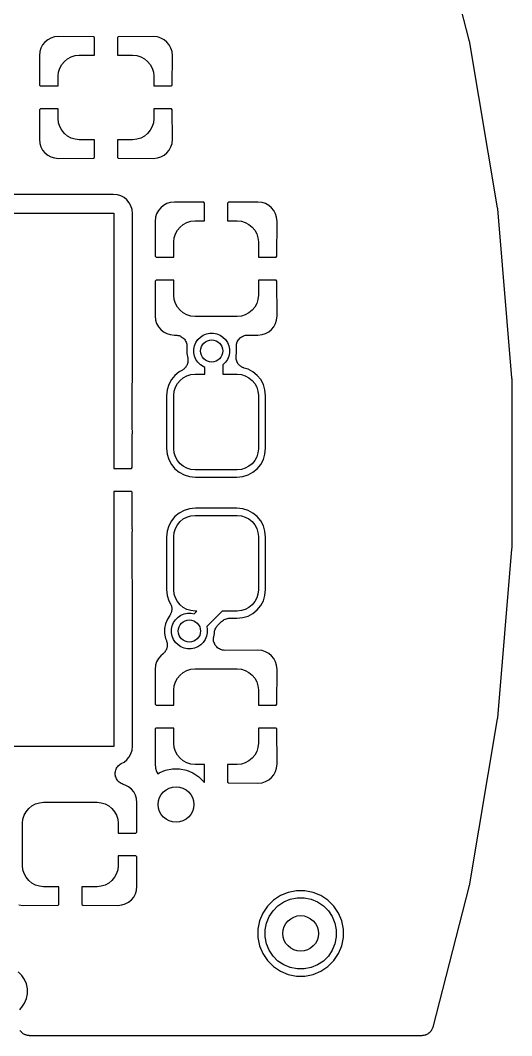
# Model space of a CAD drawing. Extents: x 116.6 to 161.5, y -138 to -93.2.
# Drawn here: x 156 to 161.52, y -121.7 to -110.28 of the extents above; entities that cross this region are included whole.
import ezdxf

# ---------------------------------------------------------------- set-up
doc = ezdxf.new("R2010")
doc.units = 0
doc.layers.add('BLACK', color=7, linetype='CONTINUOUS')

msp = doc.modelspace()

# ---------------------------------------------------------------- linework, layer by layer
at = {"layer": 'BLACK', "linetype": 'CONTINUOUS'}
for p, q in [((160.651, -108.995), (161.038, -110.504)), ((156.309, -110.501), (156.277, -110.527)), ((156.345, -110.482), (156.309, -110.501)), ((156.384, -110.47), (156.345, -110.482)), ((156.431, -110.465), (156.384, -110.47)), ((156.824, -110.467), (156.431, -110.465)), ((156.833, -110.476), (156.824, -110.467)), ((156.833, -110.675), (156.833, -110.476)), ((157.101, -110.467), (157.091, -110.476)), ((157.091, -110.476), (157.091, -110.675)), ((157.494, -110.465), (157.101, -110.467)), ((157.541, -110.47), (157.494, -110.465)), ((157.58, -110.482), (157.541, -110.47)), ((157.616, -110.501), (157.58, -110.482)), ((157.648, -110.527), (157.616, -110.501)), ((161.038, -110.504), (161.039, -110.506)), ((161.039, -110.506), (161.04, -110.51)), ((161.04, -110.51), (161.041, -110.514)), ((161.041, -110.514), (161.358, -112.393)), ((156.22, -110.634), (156.215, -110.681)), ((156.232, -110.595), (156.22, -110.634)), ((156.251, -110.559), (156.232, -110.595)), ((156.277, -110.527), (156.251, -110.559)), ((157.674, -110.559), (157.648, -110.527)), ((157.693, -110.595), (157.674, -110.559)), ((157.705, -110.634), (157.693, -110.595)), ((157.71, -110.681), (157.705, -110.634)), ((156.215, -110.681), (156.217, -111.011)), ((156.465, -110.781), (156.495, -110.745)), ((156.495, -110.745), (156.531, -110.715)), ((156.531, -110.715), (156.572, -110.693)), ((156.572, -110.693), (156.616, -110.68)), ((156.616, -110.68), (156.662, -110.675)), ((156.662, -110.675), (156.833, -110.675)), ((157.091, -110.675), (157.262, -110.675)), ((157.262, -110.675), (157.309, -110.68)), ((157.309, -110.68), (157.353, -110.693)), ((157.353, -110.693), (157.394, -110.715)), ((157.394, -110.715), (157.43, -110.745)), ((157.43, -110.745), (157.46, -110.781)), ((157.708, -111.011), (157.71, -110.681)), ((156.43, -110.866), (156.443, -110.822)), ((156.443, -110.822), (156.465, -110.781)), ((157.46, -110.781), (157.482, -110.822)), ((157.482, -110.822), (157.495, -110.866)), ((156.425, -110.912), (156.43, -110.866)), ((156.425, -111.021), (156.425, -110.912)), ((157.495, -110.866), (157.5, -110.912)), ((157.5, -110.912), (157.5, -111.021)), ((156.217, -111.011), (156.226, -111.021)), ((156.226, -111.021), (156.425, -111.021)), ((157.5, -111.021), (157.699, -111.021)), ((157.699, -111.021), (157.708, -111.011)), ((156.217, -111.289), (156.215, -111.619)), ((156.226, -111.279), (156.217, -111.289)), ((156.425, -111.279), (156.226, -111.279)), ((156.425, -111.387), (156.425, -111.279)), ((157.5, -111.279), (157.5, -111.387)), ((157.699, -111.279), (157.5, -111.279)), ((157.708, -111.289), (157.699, -111.279)), ((157.71, -111.619), (157.708, -111.289)), ((156.43, -111.434), (156.425, -111.387)), ((156.443, -111.478), (156.43, -111.434)), ((157.495, -111.434), (157.482, -111.478)), ((157.5, -111.387), (157.495, -111.434)), ((156.465, -111.519), (156.443, -111.478)), ((156.495, -111.555), (156.465, -111.519)), ((157.46, -111.519), (157.43, -111.555)), ((157.482, -111.478), (157.46, -111.519)), ((156.215, -111.619), (156.22, -111.666)), ((156.531, -111.585), (156.495, -111.555)), ((156.572, -111.607), (156.531, -111.585)), ((156.616, -111.62), (156.572, -111.607)), ((156.662, -111.625), (156.616, -111.62)), ((156.833, -111.625), (156.662, -111.625)), ((156.833, -111.824), (156.833, -111.625)), ((157.262, -111.625), (157.091, -111.625)), ((157.091, -111.625), (157.091, -111.824)), ((157.309, -111.62), (157.262, -111.625)), ((157.353, -111.607), (157.309, -111.62)), ((157.394, -111.585), (157.353, -111.607)), ((157.43, -111.555), (157.394, -111.585)), ((157.705, -111.666), (157.71, -111.619)), ((156.22, -111.666), (156.232, -111.705)), ((156.232, -111.705), (156.251, -111.741)), ((156.251, -111.741), (156.277, -111.773)), ((156.277, -111.773), (156.309, -111.799)), ((157.616, -111.799), (157.648, -111.773)), ((157.648, -111.773), (157.674, -111.741)), ((157.674, -111.741), (157.693, -111.705)), ((157.693, -111.705), (157.705, -111.666)), ((156.309, -111.799), (156.345, -111.818)), ((156.345, -111.818), (156.384, -111.83)), ((156.384, -111.83), (156.431, -111.835)), ((156.431, -111.835), (156.824, -111.833)), ((156.824, -111.833), (156.833, -111.824)), ((157.091, -111.824), (157.101, -111.833)), ((157.101, -111.833), (157.494, -111.835)), ((157.494, -111.835), (157.541, -111.83)), ((157.541, -111.83), (157.58, -111.818)), ((157.58, -111.818), (157.616, -111.799)), ((156.806, -112.241), (155.733, -112.241)), ((156.809, -112.24), (156.806, -112.241)), ((156.812, -112.24), (156.809, -112.24)), ((156.813, -112.24), (156.812, -112.24)), ((156.821, -112.24), (156.813, -112.24)), ((156.826, -112.24), (156.821, -112.24)), ((156.828, -112.241), (156.826, -112.24)), ((157.044, -112.24), (156.828, -112.241)), ((157.091, -112.245), (157.044, -112.24)), ((157.13, -112.257), (157.091, -112.245)), ((157.166, -112.276), (157.13, -112.257)), ((157.198, -112.302), (157.166, -112.276)), ((157.224, -112.334), (157.198, -112.302)), ((157.243, -112.37), (157.224, -112.334)), ((157.645, -112.344), (157.609, -112.364)), ((157.684, -112.333), (157.645, -112.344)), ((157.731, -112.328), (157.684, -112.333)), ((158.061, -112.329), (157.731, -112.328)), ((158.071, -112.339), (158.061, -112.329)), ((158.071, -112.537), (158.071, -112.339)), ((158.339, -112.329), (158.329, -112.339)), ((158.329, -112.339), (158.329, -112.537)), ((158.669, -112.328), (158.339, -112.329)), ((158.716, -112.333), (158.669, -112.328)), ((158.755, -112.344), (158.716, -112.333)), ((158.791, -112.364), (158.755, -112.344)), ((154.179, -112.45), (157.05, -112.45)), ((157.05, -112.45), (157.05, -115.321)), ((157.255, -112.409), (157.243, -112.37)), ((157.26, -112.456), (157.255, -112.409)), ((157.26, -112.537), (157.26, -112.456)), ((157.532, -112.458), (157.52, -112.497)), ((157.551, -112.421), (157.532, -112.458)), ((157.577, -112.39), (157.551, -112.421)), ((157.609, -112.364), (157.577, -112.39)), ((158.823, -112.39), (158.791, -112.364)), ((158.849, -112.421), (158.823, -112.39)), ((158.868, -112.458), (158.849, -112.421)), ((158.88, -112.497), (158.868, -112.458)), ((161.358, -112.393), (161.359, -112.395)), ((161.359, -112.395), (161.359, -112.399)), ((161.359, -112.399), (161.36, -112.403)), ((161.36, -112.403), (161.519, -114.302)), ((157.259, -112.705), (157.26, -112.537)), ((157.26, -112.537), (157.26, -112.537)), ((157.52, -112.497), (157.515, -112.544)), ((157.515, -112.544), (157.517, -112.936)), ((157.831, -112.578), (157.872, -112.556)), ((157.872, -112.556), (157.916, -112.542)), ((157.916, -112.542), (157.963, -112.537)), ((157.963, -112.537), (158.071, -112.537)), ((158.329, -112.537), (158.438, -112.537)), ((158.438, -112.537), (158.484, -112.542)), ((158.484, -112.542), (158.528, -112.556)), ((158.528, -112.556), (158.569, -112.578)), ((158.885, -112.544), (158.88, -112.497)), ((158.883, -112.936), (158.885, -112.544)), ((157.73, -112.729), (157.743, -112.684)), ((157.743, -112.684), (157.765, -112.643)), ((157.765, -112.643), (157.795, -112.607)), ((157.795, -112.607), (157.831, -112.578)), ((158.569, -112.578), (158.605, -112.607)), ((158.605, -112.607), (158.635, -112.643)), ((158.635, -112.643), (158.657, -112.684)), ((158.657, -112.684), (158.67, -112.729)), ((157.26, -112.708), (157.259, -112.705)), ((157.259, -112.727), (157.26, -112.72)), ((157.259, -112.728), (157.259, -112.727)), ((157.259, -113.612), (157.259, -112.728)), ((157.26, -112.712), (157.26, -112.708)), ((157.26, -112.713), (157.26, -112.712)), ((157.26, -112.72), (157.26, -112.713)), ((157.725, -112.775), (157.73, -112.729)), ((157.725, -112.946), (157.725, -112.775)), ((158.67, -112.729), (158.675, -112.775)), ((158.675, -112.775), (158.675, -112.946)), ((157.517, -112.936), (157.526, -112.946)), ((157.526, -112.946), (157.725, -112.946)), ((158.675, -112.946), (158.874, -112.946)), ((158.874, -112.946), (158.883, -112.936)), ((157.517, -113.214), (157.515, -113.606)), ((157.526, -113.204), (157.517, -113.214)), ((157.725, -113.204), (157.526, -113.204)), ((157.725, -113.375), (157.725, -113.204)), ((158.874, -113.204), (158.675, -113.204)), ((158.675, -113.204), (158.675, -113.375)), ((158.883, -113.214), (158.874, -113.204)), ((158.885, -113.606), (158.883, -113.214)), ((157.73, -113.421), (157.725, -113.375)), ((158.675, -113.375), (158.67, -113.421)), ((157.743, -113.466), (157.73, -113.421)), ((157.765, -113.507), (157.743, -113.466)), ((158.657, -113.466), (158.635, -113.507)), ((158.67, -113.421), (158.657, -113.466)), ((157.795, -113.543), (157.765, -113.507)), ((157.831, -113.572), (157.795, -113.543)), ((157.872, -113.594), (157.831, -113.572)), ((157.916, -113.608), (157.872, -113.594)), ((158.528, -113.594), (158.484, -113.608)), ((158.569, -113.572), (158.528, -113.594)), ((158.605, -113.543), (158.569, -113.572)), ((158.635, -113.507), (158.605, -113.543)), ((157.259, -113.796), (157.259, -113.612)), ((157.259, -113.612), (157.259, -113.612)), ((157.515, -113.606), (157.52, -113.653)), ((157.52, -113.653), (157.532, -113.692)), ((157.532, -113.692), (157.551, -113.729)), ((157.963, -113.612), (157.916, -113.608)), ((158.438, -113.612), (157.963, -113.612)), ((158.484, -113.608), (158.438, -113.612)), ((158.849, -113.729), (158.868, -113.692)), ((158.868, -113.692), (158.88, -113.653)), ((158.88, -113.653), (158.885, -113.606)), ((157.259, -113.799), (157.259, -113.796)), ((157.259, -113.802), (157.259, -113.799)), ((157.259, -113.804), (157.259, -113.802)), ((157.26, -113.817), (157.259, -113.804)), ((157.259, -113.831), (157.26, -113.824)), ((157.259, -113.833), (157.259, -113.831)), ((157.26, -113.824), (157.26, -113.817)), ((157.551, -113.729), (157.577, -113.76)), ((157.577, -113.76), (157.609, -113.786)), ((157.609, -113.786), (157.645, -113.806)), ((157.645, -113.806), (157.684, -113.817)), ((157.684, -113.817), (157.731, -113.822)), ((157.731, -113.822), (157.745, -113.822)), ((157.745, -113.822), (157.746, -113.822)), ((157.746, -113.822), (157.759, -113.823)), ((157.746, -113.822), (157.746, -113.822)), ((157.746, -113.822), (157.746, -113.822)), ((157.759, -113.823), (157.771, -113.825)), ((157.771, -113.825), (157.771, -113.825)), ((157.771, -113.825), (157.771, -113.825)), ((157.771, -113.825), (157.783, -113.828)), ((157.783, -113.828), (157.794, -113.832)), ((157.794, -113.832), (157.795, -113.832)), ((157.795, -113.832), (157.795, -113.832)), ((157.795, -113.832), (157.805, -113.838)), ((158.023, -113.845), (158.055, -113.823)), ((158.055, -113.823), (158.092, -113.808)), ((158.092, -113.808), (158.13, -113.8)), ((158.13, -113.8), (158.17, -113.8)), ((158.17, -113.8), (158.208, -113.808)), ((158.208, -113.808), (158.245, -113.823)), ((158.245, -113.823), (158.277, -113.845)), ((158.496, -113.837), (158.507, -113.831)), ((158.507, -113.831), (158.519, -113.828)), ((158.507, -113.831), (158.507, -113.831)), ((158.507, -113.831), (158.507, -113.831)), ((158.519, -113.828), (158.531, -113.824)), ((158.531, -113.824), (158.543, -113.823)), ((158.531, -113.824), (158.531, -113.824)), ((158.531, -113.824), (158.531, -113.824)), ((158.543, -113.823), (158.555, -113.822)), ((158.555, -113.822), (158.556, -113.822)), ((158.556, -113.822), (158.669, -113.822)), ((158.669, -113.822), (158.716, -113.817)), ((158.716, -113.817), (158.755, -113.806)), ((158.755, -113.806), (158.791, -113.786)), ((158.791, -113.786), (158.823, -113.76)), ((158.823, -113.76), (158.849, -113.729)), ((157.258, -114.886), (157.259, -113.833)), ((157.805, -113.838), (157.816, -113.844)), ((157.816, -113.844), (157.816, -113.844)), ((157.816, -113.844), (157.816, -113.844)), ((157.816, -113.844), (157.826, -113.852)), ((157.826, -113.852), (157.835, -113.86)), ((157.835, -113.86), (157.835, -113.86)), ((157.835, -113.86), (157.836, -113.86)), ((157.836, -113.86), (157.843, -113.869)), ((157.843, -113.869), (157.851, -113.879)), ((157.851, -113.879), (157.851, -113.879)), ((157.851, -113.879), (157.851, -113.879)), ((157.851, -113.879), (157.857, -113.89)), ((157.857, -113.89), (157.863, -113.901)), ((157.863, -113.901), (157.863, -113.901)), ((157.863, -113.901), (157.863, -113.901)), ((157.863, -113.901), (157.866, -113.913)), ((157.866, -113.913), (157.87, -113.924)), ((157.87, -113.924), (157.87, -113.925)), ((157.87, -113.925), (157.87, -113.925)), ((157.87, -113.925), (157.871, -113.937)), ((157.871, -113.937), (157.872, -113.949)), ((157.95, -113.98), (157.958, -113.942)), ((157.958, -113.942), (157.973, -113.905)), ((157.973, -113.905), (157.995, -113.873)), ((157.995, -113.873), (158.023, -113.845)), ((158.277, -113.845), (158.305, -113.873)), ((158.305, -113.873), (158.327, -113.905)), ((158.327, -113.905), (158.342, -113.942)), ((158.342, -113.942), (158.35, -113.98)), ((158.428, -113.947), (158.429, -113.935)), ((158.429, -113.935), (158.43, -113.923)), ((158.43, -113.923), (158.43, -113.922)), ((158.43, -113.922), (158.431, -113.922)), ((158.431, -113.922), (158.434, -113.911)), ((158.434, -113.911), (158.438, -113.899)), ((158.438, -113.899), (158.444, -113.888)), ((158.438, -113.899), (158.438, -113.899)), ((158.438, -113.899), (158.438, -113.899)), ((158.444, -113.888), (158.45, -113.877)), ((158.45, -113.877), (158.458, -113.867)), ((158.45, -113.877), (158.45, -113.877)), ((158.45, -113.877), (158.45, -113.877)), ((158.458, -113.867), (158.466, -113.858)), ((158.466, -113.858), (158.475, -113.85)), ((158.466, -113.858), (158.466, -113.858)), ((158.466, -113.858), (158.466, -113.858)), ((158.475, -113.85), (158.485, -113.843)), ((158.485, -113.842), (158.496, -113.837)), ((158.485, -113.843), (158.485, -113.842)), ((158.485, -113.842), (158.485, -113.842)), ((157.871, -113.961), (157.87, -113.971)), ((157.87, -113.971), (157.87, -114.028)), ((157.87, -114.028), (157.881, -114.083)), ((157.872, -113.949), (157.871, -113.961)), ((157.872, -113.949), (157.872, -113.949)), ((157.872, -113.949), (157.872, -113.949)), ((157.95, -114.02), (157.95, -113.98)), ((157.958, -114.058), (157.95, -114.02)), ((157.973, -114.095), (157.958, -114.058)), ((158.342, -114.058), (158.327, -114.095)), ((158.35, -114.02), (158.342, -114.058)), ((158.35, -113.98), (158.35, -114.02)), ((158.424, -114.064), (158.425, -114.058)), ((158.425, -114.058), (158.426, -114.052)), ((158.426, -114.046), (158.43, -114.028)), ((158.426, -114.052), (158.426, -114.046)), ((158.429, -113.959), (158.428, -113.947)), ((158.428, -113.947), (158.428, -113.947)), ((158.428, -113.947), (158.428, -113.947)), ((158.43, -113.972), (158.429, -113.959)), ((158.43, -114.028), (158.43, -113.972)), ((158.43, -113.972), (158.43, -113.972)), ((157.864, -114.173), (157.861, -114.179)), ((157.868, -114.168), (157.864, -114.173)), ((157.87, -114.162), (157.868, -114.168)), ((157.873, -114.157), (157.87, -114.162)), ((157.875, -114.151), (157.873, -114.157)), ((157.878, -114.145), (157.875, -114.151)), ((157.879, -114.139), (157.878, -114.145)), ((157.881, -114.134), (157.879, -114.139)), ((157.881, -114.083), (157.881, -114.084)), ((157.881, -114.084), (157.882, -114.09)), ((157.883, -114.12), (157.881, -114.127)), ((157.881, -114.127), (157.881, -114.134)), ((157.882, -114.09), (157.883, -114.096)), ((157.883, -114.096), (157.883, -114.102)), ((157.883, -114.102), (157.883, -114.109)), ((157.883, -114.109), (157.883, -114.115)), ((157.883, -114.115), (157.883, -114.12)), ((157.995, -114.127), (157.973, -114.095)), ((158.023, -114.155), (157.995, -114.127)), ((158.055, -114.177), (158.023, -114.155)), ((158.277, -114.155), (158.275, -114.157)), ((158.275, -114.157), (158.275, -114.262)), ((158.305, -114.127), (158.277, -114.155)), ((158.327, -114.095), (158.305, -114.127)), ((158.424, -114.071), (158.424, -114.064)), ((158.424, -114.077), (158.424, -114.071)), ((158.424, -114.082), (158.424, -114.077)), ((158.426, -114.089), (158.424, -114.082)), ((158.426, -114.096), (158.426, -114.089)), ((158.428, -114.101), (158.426, -114.096)), ((158.429, -114.107), (158.428, -114.101)), ((158.431, -114.113), (158.429, -114.107)), ((158.433, -114.119), (158.431, -114.113)), ((158.436, -114.124), (158.433, -114.119)), ((158.438, -114.13), (158.436, -114.124)), ((158.442, -114.135), (158.438, -114.13)), ((158.445, -114.141), (158.442, -114.135)), ((158.449, -114.146), (158.445, -114.141)), ((158.452, -114.151), (158.449, -114.146)), ((158.456, -114.155), (158.452, -114.151)), ((158.461, -114.16), (158.456, -114.155)), ((158.465, -114.164), (158.461, -114.16)), ((158.469, -114.168), (158.465, -114.164)), ((158.475, -114.172), (158.469, -114.168)), ((158.48, -114.176), (158.475, -114.172)), ((157.738, -114.275), (157.698, -114.323)), ((157.786, -114.236), (157.738, -114.275)), ((157.816, -114.219), (157.786, -114.236)), ((157.821, -114.216), (157.816, -114.219)), ((157.826, -114.214), (157.821, -114.216)), ((157.831, -114.209), (157.826, -114.214)), ((157.837, -114.206), (157.831, -114.209)), ((157.831, -114.303), (157.872, -114.281)), ((157.841, -114.202), (157.837, -114.206)), ((157.845, -114.198), (157.841, -114.202)), ((157.85, -114.193), (157.845, -114.198)), ((157.854, -114.188), (157.85, -114.193)), ((157.858, -114.183), (157.854, -114.188)), ((157.861, -114.179), (157.858, -114.183)), ((157.872, -114.281), (157.916, -114.267)), ((157.916, -114.267), (157.963, -114.262)), ((157.963, -114.262), (158.075, -114.262)), ((158.075, -114.185), (158.055, -114.177)), ((158.075, -114.262), (158.075, -114.185)), ((158.275, -114.262), (158.438, -114.262)), ((158.438, -114.262), (158.484, -114.267)), ((158.485, -114.179), (158.48, -114.176)), ((158.484, -114.267), (158.528, -114.281)), ((158.49, -114.182), (158.485, -114.179)), ((158.496, -114.185), (158.49, -114.182)), ((158.502, -114.188), (158.496, -114.185)), ((158.507, -114.19), (158.502, -114.188)), ((158.512, -114.192), (158.507, -114.19)), ((158.514, -114.193), (158.512, -114.192)), ((158.559, -114.206), (158.514, -114.193)), ((158.528, -114.281), (158.569, -114.303)), ((158.614, -114.236), (158.559, -114.206)), ((158.662, -114.275), (158.614, -114.236)), ((158.702, -114.323), (158.662, -114.275)), ((157.669, -114.378), (157.651, -114.438)), ((157.698, -114.323), (157.669, -114.378)), ((157.743, -114.409), (157.765, -114.368)), ((157.765, -114.368), (157.795, -114.332)), ((157.795, -114.332), (157.831, -114.303)), ((158.569, -114.303), (158.605, -114.332)), ((158.605, -114.332), (158.635, -114.368)), ((158.635, -114.368), (158.657, -114.409)), ((158.731, -114.378), (158.702, -114.323)), ((158.749, -114.438), (158.731, -114.378)), ((161.519, -114.302), (161.519, -114.304)), ((161.519, -114.304), (161.519, -114.308)), ((161.519, -114.308), (161.52, -114.312)), ((161.52, -114.312), (161.52, -116.218)), ((157.651, -114.438), (157.644, -114.506)), ((157.644, -114.506), (157.644, -115.094)), ((157.725, -114.5), (157.73, -114.454)), ((157.725, -115.1), (157.725, -114.5)), ((157.73, -114.454), (157.743, -114.409)), ((158.657, -114.409), (158.67, -114.454)), ((158.67, -114.454), (158.675, -114.5)), ((158.675, -114.5), (158.675, -115.1)), ((158.756, -114.506), (158.749, -114.438)), ((158.756, -115.094), (158.756, -114.506)), ((157.259, -114.889), (157.258, -114.886)), ((157.258, -114.892), (157.259, -114.889)), ((157.259, -114.894), (157.258, -114.892)), ((157.258, -114.936), (157.259, -114.928)), ((157.258, -114.937), (157.258, -114.936)), ((157.258, -115.312), (157.258, -114.937)), ((157.26, -114.917), (157.259, -114.894)), ((157.259, -114.921), (157.26, -114.917)), ((157.259, -114.928), (157.259, -114.921)), ((157.644, -115.094), (157.651, -115.162)), ((157.651, -115.162), (157.669, -115.222)), ((157.73, -115.146), (157.725, -115.1)), ((157.743, -115.191), (157.73, -115.146)), ((157.765, -115.232), (157.743, -115.191)), ((158.657, -115.191), (158.635, -115.232)), ((158.67, -115.146), (158.657, -115.191)), ((158.675, -115.1), (158.67, -115.146)), ((158.731, -115.222), (158.749, -115.162)), ((158.749, -115.162), (158.756, -115.094)), ((157.249, -115.321), (157.258, -115.312)), ((157.669, -115.222), (157.698, -115.277)), ((157.698, -115.277), (157.738, -115.325)), ((157.795, -115.268), (157.765, -115.232)), ((157.831, -115.297), (157.795, -115.268)), ((157.872, -115.319), (157.831, -115.297)), ((158.569, -115.297), (158.528, -115.319)), ((158.605, -115.268), (158.569, -115.297)), ((158.635, -115.232), (158.605, -115.268)), ((158.662, -115.325), (158.702, -115.277)), ((158.702, -115.277), (158.731, -115.222)), ((157.05, -115.321), (157.249, -115.321)), ((157.738, -115.325), (157.786, -115.364)), ((157.786, -115.364), (157.841, -115.394)), ((157.841, -115.394), (157.9, -115.412)), ((157.916, -115.333), (157.872, -115.319)), ((157.9, -115.412), (157.969, -115.419)), ((157.963, -115.337), (157.916, -115.333)), ((158.438, -115.337), (157.963, -115.337)), ((157.969, -115.419), (158.431, -115.419)), ((158.431, -115.419), (158.5, -115.412)), ((158.484, -115.333), (158.438, -115.337)), ((158.528, -115.319), (158.484, -115.333)), ((158.5, -115.412), (158.559, -115.394)), ((158.559, -115.394), (158.614, -115.364)), ((158.614, -115.364), (158.662, -115.325)), ((157.249, -115.579), (157.05, -115.579)), ((157.05, -115.579), (157.05, -118.45)), ((157.258, -115.588), (157.249, -115.579)), ((157.258, -115.986), (157.258, -115.588)), ((157.969, -115.769), (157.9, -115.776)), ((158.431, -115.769), (157.969, -115.769)), ((158.5, -115.776), (158.431, -115.769)), ((157.738, -115.863), (157.698, -115.911)), ((157.786, -115.823), (157.738, -115.863)), ((157.841, -115.794), (157.786, -115.823)), ((157.831, -115.89), (157.872, -115.868)), ((157.9, -115.776), (157.841, -115.794)), ((157.872, -115.868), (157.916, -115.855)), ((157.916, -115.855), (157.963, -115.85)), ((157.963, -115.85), (158.438, -115.85)), ((158.438, -115.85), (158.484, -115.855)), ((158.484, -115.855), (158.528, -115.868)), ((158.559, -115.794), (158.5, -115.776)), ((158.528, -115.868), (158.569, -115.89)), ((158.614, -115.823), (158.559, -115.794)), ((158.662, -115.863), (158.614, -115.823)), ((158.702, -115.911), (158.662, -115.863)), ((157.259, -115.989), (157.258, -115.986)), ((157.258, -115.992), (157.259, -115.989)), ((157.258, -115.994), (157.258, -115.992)), ((157.26, -116.017), (157.258, -115.994)), ((157.669, -115.966), (157.651, -116.025)), ((157.698, -115.911), (157.669, -115.966)), ((157.73, -116.041), (157.743, -115.997)), ((157.743, -115.997), (157.765, -115.956)), ((157.765, -115.956), (157.795, -115.92)), ((157.795, -115.92), (157.831, -115.89)), ((158.569, -115.89), (158.605, -115.92)), ((158.605, -115.92), (158.635, -115.956)), ((158.635, -115.956), (158.657, -115.997)), ((158.657, -115.997), (158.67, -116.041)), ((158.731, -115.966), (158.702, -115.911)), ((158.749, -116.025), (158.731, -115.966)), ((157.258, -116.036), (157.259, -116.028)), ((157.258, -116.037), (157.258, -116.036)), ((157.259, -117.096), (157.258, -116.037)), ((157.259, -116.02), (157.26, -116.017)), ((157.259, -116.028), (157.259, -116.02)), ((157.651, -116.025), (157.644, -116.094)), ((157.644, -116.094), (157.644, -116.681)), ((157.725, -116.087), (157.73, -116.041)), ((157.725, -116.688), (157.725, -116.087)), ((158.67, -116.041), (158.675, -116.087)), ((158.675, -116.087), (158.675, -116.688)), ((158.756, -116.094), (158.749, -116.025)), ((158.756, -116.681), (158.756, -116.094)), ((161.519, -116.228), (161.36, -118.127)), ((161.52, -116.219), (161.519, -116.224)), ((161.519, -116.224), (161.519, -116.228)), ((161.52, -116.218), (161.52, -116.219)), ((157.644, -116.681), (157.651, -116.75)), ((158.749, -116.75), (158.756, -116.681)), ((157.651, -116.75), (157.669, -116.809)), ((157.73, -116.734), (157.725, -116.688)), ((157.743, -116.778), (157.73, -116.734)), ((157.765, -116.819), (157.743, -116.778)), ((158.657, -116.778), (158.635, -116.819)), ((158.67, -116.734), (158.657, -116.778)), ((158.675, -116.688), (158.67, -116.734)), ((158.731, -116.809), (158.749, -116.75)), ((157.669, -116.809), (157.687, -116.844)), ((157.687, -116.844), (157.688, -116.845)), ((157.688, -116.845), (157.69, -116.85)), ((157.69, -116.85), (157.693, -116.855)), ((157.693, -116.855), (157.695, -116.862)), ((157.695, -116.862), (157.697, -116.868)), ((157.697, -116.868), (157.698, -116.874)), ((157.698, -116.874), (157.7, -116.879)), ((157.7, -116.879), (157.701, -116.886)), ((157.701, -116.886), (157.702, -116.893)), ((157.702, -116.911), (157.701, -116.917)), ((157.702, -116.893), (157.702, -116.898)), ((157.702, -116.898), (157.702, -116.904)), ((157.702, -116.904), (157.702, -116.911)), ((157.795, -116.855), (157.765, -116.819)), ((157.831, -116.885), (157.795, -116.855)), ((157.872, -116.907), (157.831, -116.885)), ((157.916, -116.92), (157.872, -116.907)), ((158.528, -116.907), (158.484, -116.92)), ((158.569, -116.885), (158.528, -116.907)), ((158.605, -116.855), (158.569, -116.885)), ((158.635, -116.819), (158.605, -116.855)), ((158.614, -116.952), (158.662, -116.912)), ((158.662, -116.912), (158.702, -116.864)), ((158.702, -116.864), (158.731, -116.809)), ((157.652, -117.017), (157.631, -117.068)), ((157.681, -116.974), (157.652, -117.017)), ((157.683, -116.969), (157.681, -116.974)), ((157.687, -116.964), (157.683, -116.969)), ((157.689, -116.958), (157.687, -116.964)), ((157.693, -116.952), (157.689, -116.958)), ((157.694, -116.947), (157.693, -116.952)), ((157.696, -116.942), (157.694, -116.947)), ((157.698, -116.935), (157.696, -116.942)), ((157.7, -116.928), (157.698, -116.935)), ((157.701, -116.917), (157.7, -116.923)), ((157.7, -116.923), (157.7, -116.928)), ((157.723, -117.055), (157.745, -117.023)), ((157.745, -117.023), (157.773, -116.995)), ((157.773, -116.995), (157.805, -116.973)), ((157.805, -116.973), (157.842, -116.958)), ((157.842, -116.958), (157.88, -116.95)), ((157.88, -116.95), (157.92, -116.95)), ((157.963, -116.925), (157.916, -116.92)), ((157.92, -116.95), (157.952, -116.956)), ((157.952, -116.956), (157.984, -116.925)), ((157.984, -116.925), (157.963, -116.925)), ((158.266, -116.925), (158.094, -117.098)), ((158.438, -116.925), (158.266, -116.925)), ((158.272, -117.035), (158.281, -117.027)), ((158.281, -117.027), (158.282, -117.026)), ((158.281, -117.027), (158.281, -117.027)), ((158.282, -117.026), (158.292, -117.021)), ((158.292, -117.021), (158.303, -117.016)), ((158.303, -117.016), (158.303, -117.015)), ((158.303, -117.015), (158.304, -117.015)), ((158.304, -117.015), (158.315, -117.012)), ((158.315, -117.012), (158.326, -117.008)), ((158.326, -117.008), (158.327, -117.008)), ((158.327, -117.008), (158.328, -117.008)), ((158.328, -117.008), (158.34, -117.007)), ((158.34, -117.007), (158.351, -117.006)), ((158.351, -117.006), (158.431, -117.006)), ((158.431, -117.006), (158.5, -116.999)), ((158.484, -116.92), (158.438, -116.925)), ((158.5, -116.999), (158.559, -116.981)), ((158.559, -116.981), (158.614, -116.952)), ((157.259, -117.099), (157.259, -117.096)), ((157.259, -117.102), (157.259, -117.099)), ((157.259, -117.104), (157.259, -117.102)), ((157.26, -117.117), (157.259, -117.104)), ((157.259, -117.131), (157.26, -117.123)), ((157.259, -117.133), (157.259, -117.131)), ((157.259, -117.575), (157.259, -117.133)), ((157.26, -117.123), (157.26, -117.117)), ((157.631, -117.068), (157.62, -117.122)), ((157.62, -117.122), (157.62, -117.178)), ((157.7, -117.13), (157.708, -117.092)), ((157.7, -117.17), (157.7, -117.13)), ((157.708, -117.092), (157.723, -117.055)), ((158.094, -117.098), (158.1, -117.13)), ((158.1, -117.13), (158.1, -117.17)), ((158.183, -117.151), (158.186, -117.14)), ((158.186, -117.14), (158.19, -117.128)), ((158.19, -117.127), (158.196, -117.117)), ((158.19, -117.128), (158.19, -117.127)), ((158.19, -117.128), (158.19, -117.128)), ((158.196, -117.117), (158.201, -117.107)), ((158.201, -117.107), (158.202, -117.106)), ((158.202, -117.105), (158.21, -117.096)), ((158.202, -117.106), (158.202, -117.105)), ((158.21, -117.096), (158.217, -117.087)), ((158.217, -117.087), (158.261, -117.043)), ((158.261, -117.043), (158.262, -117.043)), ((158.262, -117.043), (158.263, -117.042)), ((158.262, -117.043), (158.262, -117.043)), ((158.262, -117.043), (158.262, -117.043)), ((158.263, -117.042), (158.272, -117.035)), ((157.62, -117.178), (157.631, -117.232)), ((157.631, -117.232), (157.642, -117.258)), ((157.708, -117.208), (157.7, -117.17)), ((157.723, -117.245), (157.708, -117.208)), ((157.745, -117.277), (157.723, -117.245)), ((158.077, -117.245), (158.055, -117.277)), ((158.092, -117.208), (158.077, -117.245)), ((158.1, -117.17), (158.092, -117.208)), ((158.17, -117.24), (158.171, -117.227)), ((158.171, -117.252), (158.17, -117.24)), ((158.17, -117.24), (158.17, -117.24)), ((158.17, -117.24), (158.17, -117.24)), ((158.171, -117.227), (158.173, -117.215)), ((158.172, -117.264), (158.171, -117.252)), ((158.173, -117.215), (158.18, -117.178)), ((158.18, -117.175), (158.181, -117.164)), ((158.18, -117.177), (158.18, -117.175)), ((158.18, -117.178), (158.18, -117.177)), ((158.18, -117.177), (158.18, -117.177)), ((158.18, -117.177), (158.18, -117.177)), ((158.18, -117.177), (158.18, -117.177)), ((158.181, -117.164), (158.183, -117.152)), ((158.183, -117.152), (158.183, -117.151)), ((158.183, -117.151), (158.183, -117.151)), ((157.636, -117.366), (157.632, -117.372)), ((157.638, -117.361), (157.636, -117.366)), ((157.641, -117.356), (157.638, -117.361)), ((157.643, -117.35), (157.641, -117.356)), ((157.642, -117.258), (157.642, -117.259)), ((157.642, -117.259), (157.644, -117.265)), ((157.646, -117.344), (157.643, -117.35)), ((157.644, -117.265), (157.646, -117.27)), ((157.646, -117.27), (157.647, -117.277)), ((157.647, -117.338), (157.646, -117.344)), ((157.647, -117.277), (157.649, -117.283)), ((157.649, -117.333), (157.647, -117.338)), ((157.649, -117.283), (157.65, -117.289)), ((157.651, -117.319), (157.649, -117.326)), ((157.649, -117.326), (157.649, -117.333)), ((157.65, -117.289), (157.651, -117.294)), ((157.651, -117.294), (157.651, -117.301)), ((157.651, -117.301), (157.651, -117.308)), ((157.651, -117.308), (157.651, -117.314)), ((157.651, -117.314), (157.651, -117.319)), ((157.773, -117.305), (157.745, -117.277)), ((157.805, -117.327), (157.773, -117.305)), ((157.842, -117.342), (157.805, -117.327)), ((157.88, -117.35), (157.842, -117.342)), ((157.92, -117.35), (157.88, -117.35)), ((157.958, -117.342), (157.92, -117.35)), ((157.995, -117.327), (157.958, -117.342)), ((158.027, -117.305), (157.995, -117.327)), ((158.055, -117.277), (158.027, -117.305)), ((158.172, -117.265), (158.172, -117.264)), ((158.172, -117.264), (158.172, -117.264)), ((158.176, -117.276), (158.172, -117.265)), ((158.18, -117.288), (158.176, -117.276)), ((158.185, -117.299), (158.18, -117.288)), ((158.18, -117.288), (158.18, -117.288)), ((158.18, -117.288), (158.18, -117.288)), ((158.191, -117.31), (158.185, -117.299)), ((158.199, -117.32), (158.191, -117.31)), ((158.191, -117.31), (158.191, -117.31)), ((158.191, -117.31), (158.191, -117.31)), ((158.207, -117.329), (158.199, -117.32)), ((158.216, -117.337), (158.207, -117.329)), ((158.207, -117.329), (158.207, -117.329)), ((158.207, -117.329), (158.207, -117.329)), ((158.226, -117.345), (158.216, -117.337)), ((158.237, -117.351), (158.226, -117.345)), ((158.226, -117.345), (158.226, -117.345)), ((158.226, -117.345), (158.226, -117.345)), ((158.248, -117.357), (158.237, -117.351)), ((158.26, -117.361), (158.248, -117.357)), ((158.248, -117.357), (158.248, -117.357)), ((158.248, -117.357), (158.248, -117.357)), ((158.271, -117.364), (158.26, -117.361)), ((158.284, -117.366), (158.271, -117.364)), ((158.271, -117.364), (158.271, -117.364)), ((158.271, -117.364), (158.271, -117.364)), ((158.296, -117.367), (158.284, -117.366)), ((158.298, -117.367), (158.296, -117.367)), ((158.296, -117.367), (158.296, -117.367)), ((158.296, -117.367), (158.296, -117.367)), ((158.296, -117.367), (158.296, -117.367)), ((158.669, -117.365), (158.298, -117.367)), ((158.716, -117.37), (158.669, -117.365)), ((158.755, -117.382), (158.716, -117.37)), ((157.551, -117.459), (157.532, -117.495)), ((157.577, -117.427), (157.551, -117.459)), ((157.605, -117.405), (157.577, -117.427)), ((157.609, -117.401), (157.605, -117.405)), ((157.613, -117.397), (157.609, -117.401)), ((157.618, -117.392), (157.613, -117.397)), ((157.622, -117.387), (157.618, -117.392)), ((157.626, -117.382), (157.622, -117.387)), ((157.629, -117.378), (157.626, -117.382)), ((157.632, -117.372), (157.629, -117.378)), ((158.791, -117.401), (158.755, -117.382)), ((158.823, -117.427), (158.791, -117.401)), ((158.849, -117.459), (158.823, -117.427)), ((158.868, -117.495), (158.849, -117.459)), ((157.259, -118.206), (157.259, -117.575)), ((157.259, -117.575), (157.259, -117.575)), ((157.52, -117.534), (157.515, -117.581)), ((157.515, -117.581), (157.517, -117.974)), ((157.532, -117.495), (157.52, -117.534)), ((157.831, -117.615), (157.872, -117.593)), ((157.872, -117.593), (157.916, -117.58)), ((157.916, -117.58), (157.963, -117.575)), ((157.963, -117.575), (158.438, -117.575)), ((158.438, -117.575), (158.484, -117.58)), ((158.484, -117.58), (158.528, -117.593)), ((158.528, -117.593), (158.569, -117.615)), ((158.88, -117.534), (158.868, -117.495)), ((158.885, -117.581), (158.88, -117.534)), ((158.883, -117.974), (158.885, -117.581)), ((157.743, -117.722), (157.765, -117.681)), ((157.765, -117.681), (157.795, -117.645)), ((157.795, -117.645), (157.831, -117.615)), ((158.569, -117.615), (158.605, -117.645)), ((158.605, -117.645), (158.635, -117.681)), ((158.635, -117.681), (158.657, -117.722)), ((157.725, -117.812), (157.73, -117.766)), ((157.725, -117.983), (157.725, -117.812)), ((157.73, -117.766), (157.743, -117.722)), ((158.657, -117.722), (158.67, -117.766)), ((158.67, -117.766), (158.675, -117.812)), ((158.675, -117.812), (158.675, -117.983)), ((157.517, -117.974), (157.526, -117.983)), ((157.526, -117.983), (157.725, -117.983)), ((158.675, -117.983), (158.874, -117.983)), ((158.874, -117.983), (158.883, -117.974)), ((161.358, -118.137), (161.041, -120.016)), ((161.359, -118.133), (161.358, -118.137)), ((161.36, -118.128), (161.359, -118.133)), ((161.36, -118.127), (161.36, -118.128)), ((157.26, -118.209), (157.259, -118.206)), ((157.259, -118.228), (157.26, -118.226)), ((157.26, -118.444), (157.259, -118.228)), ((157.26, -118.212), (157.26, -118.209)), ((157.26, -118.213), (157.26, -118.212)), ((157.26, -118.221), (157.26, -118.213)), ((157.26, -118.226), (157.26, -118.221)), ((157.517, -118.251), (157.515, -118.644)), ((157.526, -118.241), (157.517, -118.251)), ((157.725, -118.241), (157.526, -118.241)), ((157.725, -118.412), (157.725, -118.241)), ((158.675, -118.241), (158.675, -118.412)), ((158.874, -118.241), (158.675, -118.241)), ((158.883, -118.251), (158.874, -118.241)), ((158.885, -118.644), (158.883, -118.251)), ((157.05, -118.45), (154.179, -118.45)), ((157.243, -118.53), (157.255, -118.491)), ((157.255, -118.491), (157.26, -118.444)), ((157.73, -118.459), (157.725, -118.412)), ((157.743, -118.503), (157.73, -118.459)), ((157.765, -118.544), (157.743, -118.503)), ((158.657, -118.503), (158.635, -118.544)), ((158.67, -118.459), (158.657, -118.503)), ((158.675, -118.412), (158.67, -118.459)), ((157.133, -118.641), (157.166, -118.624)), ((157.166, -118.624), (157.198, -118.598)), ((157.198, -118.598), (157.221, -118.569)), ((157.221, -118.569), (157.224, -118.566)), ((157.221, -118.569), (157.221, -118.569)), ((157.224, -118.566), (157.243, -118.53)), ((157.795, -118.58), (157.765, -118.544)), ((157.831, -118.61), (157.795, -118.58)), ((157.872, -118.632), (157.831, -118.61)), ((158.569, -118.61), (158.528, -118.632)), ((158.605, -118.58), (158.569, -118.61)), ((158.635, -118.544), (158.605, -118.58)), ((157.067, -118.74), (157.069, -118.728)), ((157.067, -118.753), (157.067, -118.74)), ((157.067, -118.74), (157.067, -118.74)), ((157.067, -118.74), (157.067, -118.74)), ((157.069, -118.728), (157.072, -118.716)), ((157.072, -118.716), (157.077, -118.704)), ((157.072, -118.716), (157.072, -118.716)), ((157.072, -118.716), (157.072, -118.716)), ((157.077, -118.704), (157.081, -118.693)), ((157.081, -118.693), (157.082, -118.693)), ((157.082, -118.693), (157.089, -118.682)), ((157.082, -118.693), (157.082, -118.693)), ((157.089, -118.682), (157.095, -118.672)), ((157.095, -118.672), (157.095, -118.672)), ((157.095, -118.672), (157.096, -118.672)), ((157.096, -118.672), (157.104, -118.663)), ((157.104, -118.663), (157.113, -118.655)), ((157.113, -118.655), (157.123, -118.648)), ((157.113, -118.655), (157.113, -118.655)), ((157.113, -118.655), (157.113, -118.655)), ((157.123, -118.648), (157.133, -118.641)), ((157.515, -118.644), (157.52, -118.691)), ((157.52, -118.691), (157.532, -118.73)), ((157.532, -118.73), (157.546, -118.756)), ((157.561, -118.746), (157.633, -118.715)), ((157.633, -118.715), (157.711, -118.7)), ((157.711, -118.7), (157.789, -118.7)), ((157.789, -118.7), (157.867, -118.715)), ((157.867, -118.715), (157.939, -118.746)), ((157.916, -118.645), (157.872, -118.632)), ((157.963, -118.65), (157.916, -118.645)), ((158.071, -118.65), (157.963, -118.65)), ((158.071, -118.849), (158.071, -118.65)), ((158.438, -118.65), (158.329, -118.65)), ((158.329, -118.65), (158.329, -118.849)), ((158.484, -118.645), (158.438, -118.65)), ((158.528, -118.632), (158.484, -118.645)), ((158.849, -118.766), (158.868, -118.73)), ((158.868, -118.73), (158.88, -118.691)), ((158.88, -118.691), (158.885, -118.644)), ((157.067, -118.765), (157.067, -118.753)), ((157.069, -118.777), (157.067, -118.765)), ((157.067, -118.765), (157.067, -118.765)), ((157.067, -118.765), (157.067, -118.765)), ((157.071, -118.789), (157.069, -118.777)), ((157.072, -118.789), (157.071, -118.789)), ((157.076, -118.801), (157.072, -118.789)), ((157.072, -118.789), (157.072, -118.789)), ((157.081, -118.812), (157.076, -118.801)), ((157.088, -118.823), (157.081, -118.812)), ((157.081, -118.812), (157.081, -118.812)), ((157.081, -118.812), (157.081, -118.812)), ((157.094, -118.833), (157.088, -118.823)), ((157.095, -118.833), (157.094, -118.833)), ((157.094, -118.833), (157.094, -118.833)), ((157.103, -118.842), (157.095, -118.833)), ((157.112, -118.85), (157.103, -118.842)), ((157.112, -118.851), (157.112, -118.85)), ((157.122, -118.857), (157.112, -118.851)), ((157.112, -118.851), (157.112, -118.851)), ((157.546, -118.756), (157.561, -118.746)), ((157.939, -118.746), (158.005, -118.789)), ((158.005, -118.789), (158.061, -118.845)), ((158.061, -118.845), (158.066, -118.853)), ((158.066, -118.853), (158.071, -118.849)), ((158.329, -118.849), (158.339, -118.858)), ((158.669, -118.86), (158.716, -118.855)), ((158.716, -118.855), (158.755, -118.843)), ((158.755, -118.843), (158.791, -118.824)), ((158.791, -118.824), (158.823, -118.798)), ((158.823, -118.798), (158.849, -118.766)), ((157.132, -118.864), (157.122, -118.857)), ((157.132, -118.865), (157.132, -118.864)), ((157.143, -118.869), (157.132, -118.865)), ((157.132, -118.865), (157.132, -118.865)), ((157.155, -118.874), (157.143, -118.869)), ((157.156, -118.875), (157.155, -118.874)), ((157.155, -118.874), (157.155, -118.874)), ((157.155, -118.874), (157.155, -118.874)), ((157.155, -118.874), (157.155, -118.874)), ((157.18, -118.882), (157.156, -118.875)), ((157.216, -118.901), (157.18, -118.882)), ((157.248, -118.927), (157.216, -118.901)), ((157.274, -118.959), (157.248, -118.927)), ((157.293, -118.995), (157.274, -118.959)), ((158.339, -118.858), (158.669, -118.86)), ((156.172, -119.093), (156.216, -119.08)), ((156.216, -119.08), (156.262, -119.075)), ((156.262, -119.075), (156.862, -119.075)), ((156.862, -119.075), (156.909, -119.08)), ((156.909, -119.08), (156.953, -119.093)), ((157.305, -119.034), (157.293, -118.995)), ((157.31, -119.081), (157.305, -119.034)), ((157.308, -119.411), (157.31, -119.081)), ((156.043, -119.222), (156.065, -119.181)), ((156.065, -119.181), (156.095, -119.145)), ((156.095, -119.145), (156.131, -119.115)), ((156.131, -119.115), (156.172, -119.093)), ((156.953, -119.093), (156.994, -119.115)), ((156.994, -119.115), (157.03, -119.145)), ((157.03, -119.145), (157.06, -119.181)), ((157.06, -119.181), (157.082, -119.222)), ((156.025, -119.312), (156.03, -119.266)), ((156.025, -119.787), (156.025, -119.312)), ((156.03, -119.266), (156.043, -119.222)), ((157.082, -119.222), (157.095, -119.266)), ((157.095, -119.266), (157.1, -119.312)), ((157.1, -119.312), (157.1, -119.421)), ((157.1, -119.421), (157.299, -119.421)), ((157.299, -119.421), (157.308, -119.411)), ((157.1, -119.679), (157.1, -119.787)), ((157.299, -119.679), (157.1, -119.679)), ((157.308, -119.689), (157.299, -119.679)), ((157.31, -120.019), (157.308, -119.689)), ((156.03, -119.834), (156.025, -119.787)), ((156.043, -119.878), (156.03, -119.834)), ((156.065, -119.919), (156.043, -119.878)), ((157.082, -119.878), (157.06, -119.919)), ((157.095, -119.834), (157.082, -119.878)), ((157.1, -119.787), (157.095, -119.834)), ((156.095, -119.955), (156.065, -119.919)), ((156.131, -119.985), (156.095, -119.955)), ((156.172, -120.007), (156.131, -119.985)), ((156.994, -119.985), (156.953, -120.007)), ((157.03, -119.955), (156.994, -119.985)), ((157.06, -119.919), (157.03, -119.955)), ((156.216, -120.02), (156.172, -120.007)), ((156.262, -120.025), (156.216, -120.02)), ((156.433, -120.025), (156.262, -120.025)), ((156.433, -120.224), (156.433, -120.025)), ((156.862, -120.025), (156.691, -120.025)), ((156.691, -120.025), (156.691, -120.224)), ((156.909, -120.02), (156.862, -120.025)), ((156.953, -120.007), (156.909, -120.02)), ((157.274, -120.141), (157.293, -120.105)), ((157.293, -120.105), (157.305, -120.066)), ((157.305, -120.066), (157.31, -120.019)), ((159.01, -120.088), (158.923, -120.125)), ((159.103, -120.07), (159.01, -120.088)), ((159.197, -120.07), (159.103, -120.07)), ((159.29, -120.088), (159.197, -120.07)), ((159.377, -120.125), (159.29, -120.088)), ((161.038, -120.026), (160.633, -121.605)), ((161.039, -120.022), (161.038, -120.026)), ((161.04, -120.017), (161.039, -120.022)), ((161.041, -120.016), (161.04, -120.017)), ((156.424, -120.233), (156.433, -120.224)), ((156.691, -120.224), (156.701, -120.233)), ((157.141, -120.23), (157.18, -120.218)), ((157.18, -120.218), (157.216, -120.199)), ((157.216, -120.199), (157.248, -120.173)), ((157.248, -120.173), (157.274, -120.141)), ((158.844, -120.177), (158.777, -120.244)), ((158.923, -120.125), (158.844, -120.177)), ((158.895, -120.239), (158.961, -120.196)), ((158.961, -120.196), (159.033, -120.165)), ((159.033, -120.165), (159.111, -120.15)), ((159.111, -120.15), (159.189, -120.15)), ((159.189, -120.15), (159.267, -120.165)), ((159.267, -120.165), (159.339, -120.196)), ((159.339, -120.196), (159.405, -120.239)), ((159.456, -120.177), (159.377, -120.125)), ((159.523, -120.244), (159.456, -120.177)), ((155.984, -120.23), (156.031, -120.235)), ((156.031, -120.235), (156.424, -120.233)), ((156.701, -120.233), (157.094, -120.235)), ((157.094, -120.235), (157.141, -120.23)), ((158.725, -120.323), (158.688, -120.41)), ((158.777, -120.244), (158.725, -120.323)), ((158.796, -120.361), (158.839, -120.295)), ((158.839, -120.295), (158.895, -120.239)), ((159.405, -120.239), (159.461, -120.295)), ((159.461, -120.295), (159.504, -120.361)), ((159.575, -120.323), (159.523, -120.244)), ((159.612, -120.41), (159.575, -120.323)), ((158.688, -120.41), (158.67, -120.503)), ((158.75, -120.511), (158.765, -120.433)), ((158.765, -120.433), (158.796, -120.361)), ((159.504, -120.361), (159.535, -120.433)), ((159.535, -120.433), (159.55, -120.511)), ((159.63, -120.503), (159.612, -120.41)), ((158.67, -120.503), (158.67, -120.597)), ((158.75, -120.589), (158.75, -120.511)), ((159.55, -120.511), (159.55, -120.589)), ((159.63, -120.597), (159.63, -120.503)), ((158.67, -120.597), (158.688, -120.69)), ((158.765, -120.667), (158.75, -120.589)), ((158.796, -120.739), (158.765, -120.667)), ((159.535, -120.667), (159.504, -120.739)), ((159.55, -120.589), (159.535, -120.667)), ((159.612, -120.69), (159.63, -120.597)), ((158.688, -120.69), (158.725, -120.777)), ((158.725, -120.777), (158.777, -120.856)), ((158.839, -120.805), (158.796, -120.739)), ((159.504, -120.739), (159.461, -120.805)), ((159.523, -120.856), (159.575, -120.777)), ((159.575, -120.777), (159.612, -120.69)), ((158.777, -120.856), (158.844, -120.923)), ((158.895, -120.861), (158.839, -120.805)), ((158.961, -120.904), (158.895, -120.861)), ((159.033, -120.935), (158.961, -120.904)), ((159.339, -120.904), (159.267, -120.935)), ((159.405, -120.861), (159.339, -120.904)), ((159.461, -120.805), (159.405, -120.861)), ((159.456, -120.923), (159.523, -120.856)), ((156.017, -121.022), (155.978, -120.983)), ((156.048, -121.067), (156.017, -121.022)), ((158.844, -120.923), (158.923, -120.975)), ((158.923, -120.975), (159.01, -121.012)), ((159.01, -121.012), (159.103, -121.03)), ((159.111, -120.95), (159.033, -120.935)), ((159.189, -120.95), (159.111, -120.95)), ((159.267, -120.935), (159.189, -120.95)), ((159.197, -121.03), (159.29, -121.012)), ((159.29, -121.012), (159.377, -120.975)), ((159.377, -120.975), (159.456, -120.923)), ((156.069, -121.118), (156.048, -121.067)), ((156.08, -121.172), (156.069, -121.118)), ((159.103, -121.03), (159.197, -121.03)), ((156.069, -121.282), (156.08, -121.228)), ((156.08, -121.228), (156.08, -121.172)), ((156.017, -121.378), (156.048, -121.333)), ((156.048, -121.333), (156.069, -121.282)), ((155.996, -121.408), (156.001, -121.398)), ((156.001, -121.398), (156.002, -121.397)), ((156.002, -121.397), (156.01, -121.388)), ((156.002, -121.397), (156.002, -121.397)), ((156.01, -121.388), (156.017, -121.379)), ((156.017, -121.379), (156.017, -121.378)), ((156.004, -121.648), (156, -121.643)), ((156.008, -121.653), (156.004, -121.648)), ((156.012, -121.657), (156.008, -121.653)), ((156.015, -121.662), (156.012, -121.657)), ((156.021, -121.666), (156.015, -121.662)), ((156.025, -121.671), (156.021, -121.666)), ((156.03, -121.674), (156.025, -121.671)), ((156.034, -121.678), (156.03, -121.674)), ((156.04, -121.681), (156.034, -121.678)), ((156.046, -121.685), (156.04, -121.681)), ((156.051, -121.687), (156.046, -121.685)), ((156.056, -121.69), (156.051, -121.687)), ((156.063, -121.692), (156.056, -121.69)), ((156.069, -121.694), (156.063, -121.692)), ((156.074, -121.695), (156.069, -121.694)), ((156.08, -121.697), (156.074, -121.695)), ((156.086, -121.698), (156.08, -121.697)), ((156.093, -121.699), (156.086, -121.698)), ((156.099, -121.699), (156.093, -121.699)), ((156.104, -121.7), (156.099, -121.699)), ((156.106, -121.7), (156.104, -121.7)), ((160.51, -121.7), (156.106, -121.7)), ((160.519, -121.699), (160.51, -121.7)), ((160.527, -121.699), (160.519, -121.699)), ((160.531, -121.698), (160.527, -121.699)), ((160.535, -121.698), (160.531, -121.698)), ((160.543, -121.695), (160.535, -121.698)), ((160.551, -121.693), (160.543, -121.695)), ((160.555, -121.692), (160.551, -121.693)), ((160.559, -121.69), (160.555, -121.692)), ((160.566, -121.686), (160.559, -121.69)), ((160.574, -121.683), (160.566, -121.686)), ((160.577, -121.681), (160.574, -121.683)), ((160.58, -121.679), (160.577, -121.681)), ((160.587, -121.673), (160.58, -121.679)), ((160.594, -121.669), (160.587, -121.673)), ((160.597, -121.666), (160.594, -121.669)), ((160.6, -121.663), (160.597, -121.666)), ((160.605, -121.657), (160.6, -121.663)), ((160.611, -121.65), (160.605, -121.657)), ((160.613, -121.647), (160.611, -121.65)), ((160.615, -121.644), (160.613, -121.647)), ((160.619, -121.637), (160.615, -121.644)), ((160.624, -121.629), (160.619, -121.637)), ((160.625, -121.626), (160.624, -121.629)), ((160.627, -121.622), (160.625, -121.626)), ((160.63, -121.614), (160.627, -121.622)), ((160.633, -121.606), (160.63, -121.614)), ((160.633, -121.605), (160.633, -121.606))]:
    msp.add_line(p, q, dxfattribs=at)
at = {"layer": 'BLACK'}
for centre, radius in [((158.15, -114), 0.125), ((157.9, -117.15), 0.125), ((157.75, -119.1), 0.2), ((159.15, -120.55), 0.2)]:
    msp.add_circle(centre, radius, dxfattribs=at)

doc.saveas('drawing.dxf')
